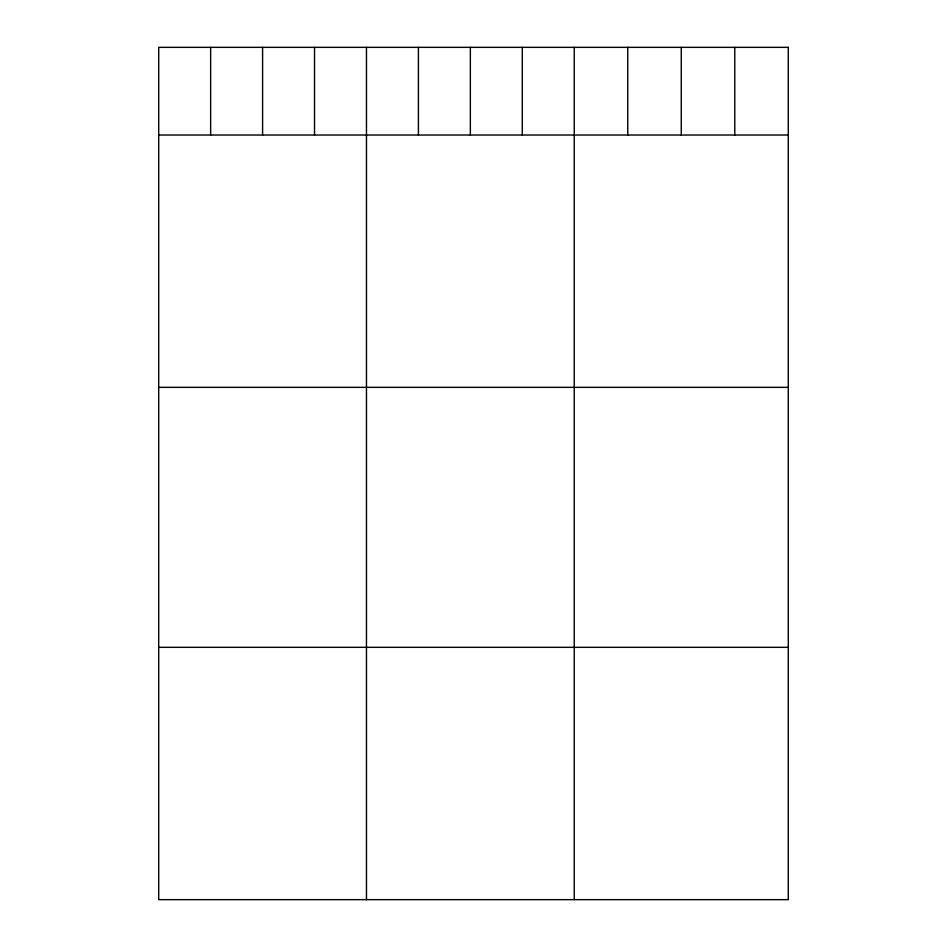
<?xml version="1.0" encoding="UTF-8"?>
<svg xmlns="http://www.w3.org/2000/svg" width="947" height="947" viewBox="0 0 947 947"><rect width="100%" height="100%" fill="white"/><g stroke="black" fill="none" stroke-linecap="round" stroke-linejoin="round"><path stroke-width="1.42" d="M158.705 135.019L788.295 135.019M158.705 387.347L788.295 387.347M158.705 647.322L788.295 647.322M734.777 47.35L734.777 135.019M681.26 47.35L681.26 135.019M627.754 47.35L627.754 135.019M574.237 47.35L574.237 899.65M522.294 47.35L522.294 135.019M470.351 47.35L470.351 135.019M418.408 47.35L418.408 135.019M366.465 47.35L366.465 899.65M314.522 47.35L314.522 135.019M262.591 47.35L262.591 135.019M210.648 47.35L210.648 135.019M788.295 47.35L158.705 47.35L158.705 899.65L788.295 899.65L788.295 47.35"/></g></svg>
